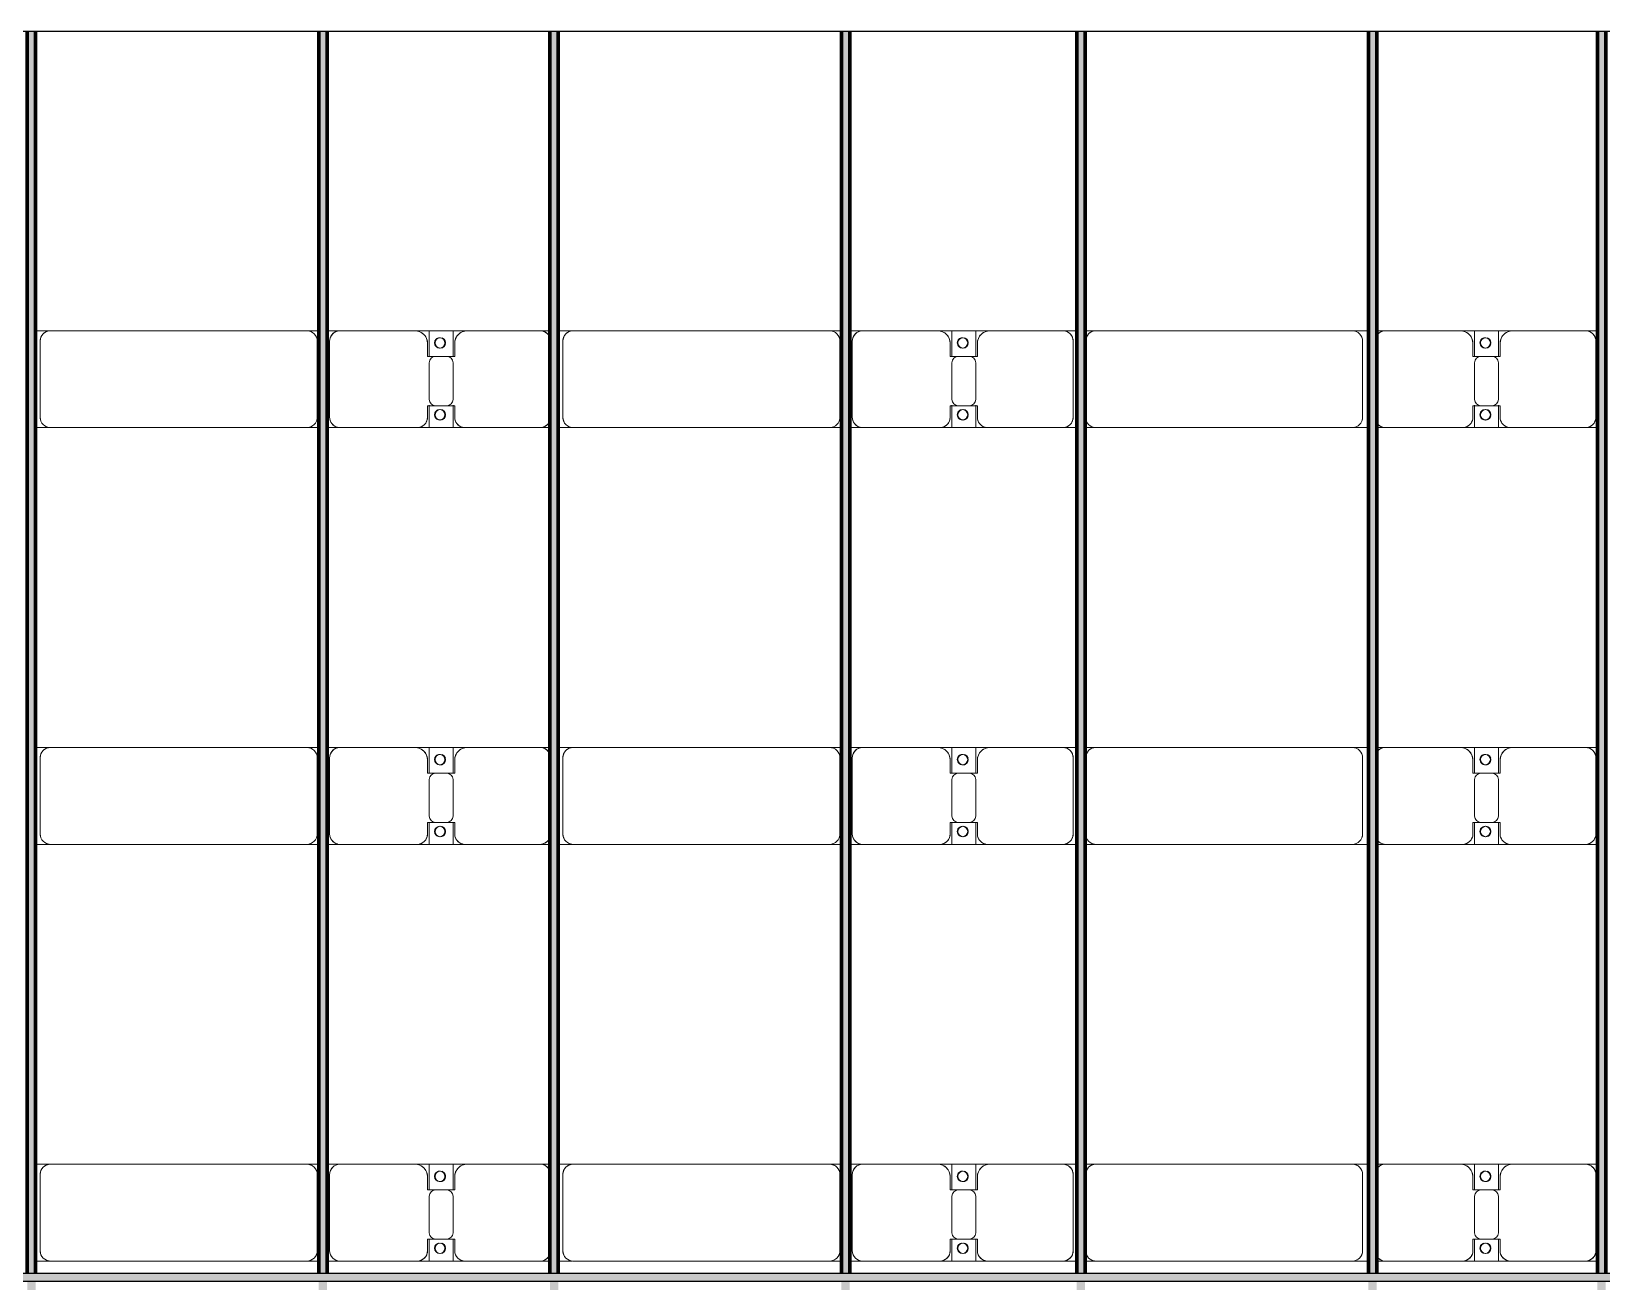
# Model space of a CAD drawing. Header units: millimetres. Extents: x -268744 to 115753, y -96240 to -10461.
# Drawn here: x -171899 to -164359, y -58647 to -52647 of the extents above; entities that cross this region are included whole.
import ezdxf

# ---------------------------------------------------------------- set-up
doc = ezdxf.new("R2010")
doc.units = ezdxf.units.MM
doc.layers.add('A-GENM', color=13, linetype='Continuous', lineweight=9)
doc.layers.add('S-BEAM', color=12, linetype='Continuous', lineweight=9)

# ---------------------------------------------------------------- blocks, each defined once
blk = doc.blocks.new('Dầm C52 - Hộp 40x60-V25-KHUNG KẾT CẤU BÈ PIN 1')
at = {"layer": 'S-BEAM', "lineweight": 25}
blk.add_hatch(color=4, dxfattribs=at).paths.add_polyline_path([(-145425.8, -20), (145811, -20), (145811, 20), (-145811, 20), (-145811, -20)])
at = {"layer": 'S-BEAM', "color": 4, "lineweight": 25}
for p, q in [((-145811, 20), (145811, 20)), ((145811, -20), (-145811, -20))]:
    blk.add_line(p, q, dxfattribs=at)
blk = doc.blocks.new('Dầm C52 - Hộp 40x60-V24-KHUNG KẾT CẤU BÈ PIN 1')
at = {"layer": 'S-BEAM', "color": 4, "lineweight": 25}
blk.add_line((145811, -20), (-145811, -20), dxfattribs=at)
blk = doc.blocks.new('Dai phao do pin - DẢI PHAO ĐỠ PIN-V35-KHUNG KẾT CẤU BÈ PIN 1')
at = {"layer": 'A-GENM', "color": 7}
for p, q in [((9347.6, 241.6), (9419.7, 241.6)), ((9347.6, 241.6), (9419.7, 241.6)), ((10650.3, 241.6), (9419.7, 241.6)), ((10650.3, 241.6), (10707.6, 241.6)), ((10650.3, 241.6), (10707.6, 241.6)), ((10747.6, 241.6), (10809.7, 241.6)), ((10747.6, 241.6), (10809.7, 241.6)), ((11169.7, 241.6), (10809.7, 241.6)), ((11169.7, 241.6), (11352.2, 241.6)), ((11352.2, 241.6), (11169.7, 241.6)), ((11237.8, 241.6), (11420.3, 241.6)), ((11237.8, 116.2), (11237.8, 241.6)), ((11420.3, 241.6), (11237.8, 241.6)), ((11352.2, 241.6), (11352.2, 116.2)), ((11770.3, 241.6), (11420.3, 241.6)), ((11770.3, 241.6), (11817.6, 241.6)), ((11770.3, 241.6), (11817.6, 241.6)), ((11857.6, 241.6), (11929.7, 241.6)), ((11857.6, 241.6), (11929.7, 241.6)), ((13160.3, 241.6), (11929.7, 241.6)), ((13160.3, 241.6), (13217.6, 241.6)), ((13160.3, 241.6), (13217.6, 241.6)), ((13257.6, 241.6), (13319.7, 241.6)), ((13257.6, 241.6), (13319.7, 241.6)), ((13679.7, 241.6), (13319.7, 241.6)), ((13679.7, 241.6), (13862.2, 241.6)), ((13862.2, 241.6), (13679.7, 241.6)), ((13747.8, 241.6), (13930.3, 241.6)), ((13747.8, 116.2), (13747.8, 241.6)), ((13930.3, 241.6), (13747.8, 241.6)), ((13862.2, 241.6), (13862.2, 116.2)), ((14280.3, 241.6), (13930.3, 241.6)), ((14280.3, 241.6), (14343.2, 241.6)), ((14280.3, 241.6), (14343.2, 241.6)), ((14387.6, 241.6), (14439.7, 241.6)), ((14387.6, 241.6), (14439.7, 241.6)), ((15670.3, 241.6), (14439.7, 241.6)), ((15670.3, 241.6), (15747.6, 241.6)), ((15670.3, 241.6), (15747.6, 241.6)), ((15787.6, 241.6), (15829.7, 241.6)), ((15787.6, 241.6), (15829.7, 241.6)), ((16189.7, 241.6), (15829.7, 241.6)), ((16189.7, 241.6), (16372.2, 241.6)), ((16372.2, 241.6), (16189.7, 241.6)), ((16257.8, 241.6), (16440.3, 241.6)), ((16257.8, 116.2), (16257.8, 241.6)), ((16440.3, 241.6), (16257.8, 241.6)), ((16372.2, 241.6), (16372.2, 116.2)), ((16790.3, 241.6), (16440.3, 241.6)), ((16790.3, 241.6), (16847.6, 241.6)), ((16790.3, 241.6), (16847.6, 241.6)), ((9369.7, 191.6), (9369.7, -173.4)), ((10700.3, -173.4), (10700.3, 191.6)), ((10759.7, 191.6), (10759.7, -173.4)), ((11229.7, 118.2), (11229.7, 181.6)), ((11360.3, 181.6), (11360.3, 118.2)), ((11879.7, 191.6), (11879.7, -173.4)), ((13210.3, -173.4), (13210.3, 191.6)), ((13269.7, 191.6), (13269.7, -173.4)), ((13739.7, 118.2), (13739.7, 181.6)), ((13870.3, 181.6), (13870.3, 118.2)), ((14330.3, -173.4), (14330.3, 191.6)), ((14389.7, 191.6), (14389.7, -173.4)), ((15720.3, -173.4), (15720.3, 191.6)), ((16249.7, 118.2), (16249.7, 181.6)), ((16380.3, 181.6), (16380.3, 118.2)), ((16840.3, -173.4), (16840.3, 191.6)), ((11322.2, 118.2), (11229.7, 118.2)), ((11237.8, 88.2), (11237.8, -88.2)), ((11360.3, 118.2), (11267.8, 118.2)), ((11352.2, -88.2), (11352.2, 88.2)), ((13832.2, 118.2), (13739.7, 118.2)), ((13747.8, 88.2), (13747.8, -88.2)), ((13870.3, 118.2), (13777.8, 118.2)), ((13862.2, -88.2), (13862.2, 88.2)), ((16342.2, 118.2), (16249.7, 118.2)), ((16257.8, 88.2), (16257.8, -88.2)), ((16380.3, 118.2), (16287.8, 118.2)), ((16372.2, -88.2), (16372.2, 88.2)), ((11229.7, -173.4), (11229.7, -118.2)), ((11229.7, -118.2), (11322.2, -118.2)), ((11237.8, -223.4), (11237.8, -116.2)), ((11267.8, -118.2), (11360.3, -118.2)), ((11352.2, -116.2), (11352.2, -223.4)), ((11360.3, -118.2), (11360.3, -173.4)), ((13739.7, -173.4), (13739.7, -118.2)), ((13739.7, -118.2), (13832.2, -118.2)), ((13747.8, -223.4), (13747.8, -116.2)), ((13777.8, -118.2), (13870.3, -118.2)), ((13862.2, -116.2), (13862.2, -223.4)), ((13870.3, -118.2), (13870.3, -173.4)), ((16249.7, -173.4), (16249.7, -118.2)), ((16249.7, -118.2), (16342.2, -118.2)), ((16257.8, -223.4), (16257.8, -116.2)), ((16287.8, -118.2), (16380.3, -118.2)), ((16372.2, -116.2), (16372.2, -223.4)), ((16380.3, -118.2), (16380.3, -173.4)), ((9419.7, -223.4), (9347.6, -223.4)), ((9419.7, -223.4), (9347.6, -223.4)), ((9419.7, -223.4), (10650.3, -223.4)), ((10707.6, -223.4), (10650.3, -223.4)), ((10707.6, -223.4), (10650.3, -223.4)), ((10809.7, -223.4), (10747.6, -223.4)), ((10809.7, -223.4), (10747.6, -223.4)), ((10809.7, -223.4), (11179.7, -223.4)), ((11352.2, -223.4), (11179.7, -223.4)), ((11179.7, -223.4), (11352.2, -223.4)), ((11410.3, -223.4), (11237.8, -223.4)), ((11237.8, -223.4), (11410.3, -223.4)), ((11410.3, -223.4), (11770.3, -223.4)), ((11817.6, -223.4), (11770.3, -223.4)), ((11817.6, -223.4), (11770.3, -223.4)), ((11925.9, -223.4), (11857.6, -223.4)), ((11925.9, -223.4), (11857.6, -223.4)), ((11929.7, -223.4), (13160.3, -223.4)), ((13217.6, -223.4), (13160.3, -223.4)), ((13217.6, -223.4), (13160.3, -223.4)), ((13319.7, -223.4), (13257.6, -223.4)), ((13319.7, -223.4), (13257.6, -223.4)), ((13319.7, -223.4), (13689.7, -223.4)), ((13862.2, -223.4), (13689.7, -223.4)), ((13689.7, -223.4), (13862.2, -223.4)), ((13920.3, -223.4), (13747.8, -223.4)), ((13747.8, -223.4), (13920.3, -223.4)), ((13920.3, -223.4), (14280.3, -223.4)), ((14343.2, -223.4), (14280.3, -223.4)), ((14343.2, -223.4), (14280.3, -223.4)), ((14439.7, -223.4), (14387.6, -223.4)), ((14439.7, -223.4), (14387.6, -223.4)), ((14439.7, -223.4), (15670.3, -223.4)), ((15747.6, -223.4), (15670.3, -223.4)), ((15747.6, -223.4), (15670.3, -223.4)), ((15829.7, -223.4), (15787.6, -223.4)), ((15829.7, -223.4), (15787.6, -223.4)), ((15829.7, -223.4), (16199.7, -223.4)), ((16372.2, -223.4), (16199.7, -223.4)), ((16199.7, -223.4), (16372.2, -223.4)), ((16430.3, -223.4), (16257.8, -223.4)), ((16257.8, -223.4), (16430.3, -223.4)), ((16430.3, -223.4), (16790.3, -223.4)), ((16847.6, -223.4), (16790.3, -223.4)), ((16847.6, -223.4), (16790.3, -223.4))]:
    blk.add_line(p, q, dxfattribs=at)
for centre, radius, start, end in [((9419.7, 191.6), 50, 90, 180), ((9419.7, 191.6), 50, 105, 135), ((10650.3, 191.6), 50, 360, 90), ((10650.3, 191.6), 50, 60, 90), ((10809.7, 191.6), 50, 90, 180), ((10809.7, 191.6), 50, 105, 180), ((11169.7, 181.6), 60, 360, 90), ((11169.7, 181.6), 60, 360, 60), ((11420.3, 181.6), 60, 90, 180), ((11420.3, 181.6), 60, 120, 180), ((11770.3, 191.6), 50, 30, 90), ((11770.3, 191.6), 50, 30, 75), ((11929.7, 191.6), 50, 90, 180), ((11929.7, 191.6), 50, 105, 135), ((13160.3, 191.6), 50, 360, 90), ((13160.3, 191.6), 50, 60, 90), ((13319.7, 191.6), 50, 90, 180), ((13319.7, 191.6), 50, 105, 180), ((13679.7, 181.6), 60, 360, 90), ((13679.7, 181.6), 60, 5.96231, 60), ((13930.3, 181.6), 60, 90, 180), ((13930.3, 181.6), 60, 120, 180), ((14280.3, 191.6), 50, 360, 90), ((14280.3, 191.6), 50, 360, 75), ((14439.7, 191.6), 50, 90, 180), ((14439.7, 191.6), 50, 105, 135), ((15670.3, 191.6), 50, 360, 90), ((15670.3, 191.6), 50, 60, 90), ((15829.7, 191.6), 50, 90, 150), ((15829.7, 191.6), 50, 105, 150), ((16189.7, 181.6), 60, 0, 90), ((16189.7, 181.6), 60, 0, 60), ((16440.3, 181.6), 60, 90, 180), ((16440.3, 181.6), 60, 120, 180), ((16790.3, 191.6), 50, 0, 90), ((16790.3, 191.6), 50, 0, 75), ((9419.7, 191.6), 50, 150, 180), ((10650.3, 191.6), 50, 15, 30), ((11288.6, 183.2), 25, 360, 180), ((11288.6, 183.2), 25, 180, 0), ((11288.6, 183.2), 25, 360, 165), ((11291.4, 183.2), 25, 360, 180), ((11291.4, 183.2), 25, 90, 180), ((11291.4, 183.2), 25, 180, 0), ((11291.4, 183.2), 25, 180, 300), ((11288.6, 183.2), 25, 210, 0), ((11291.4, 183.2), 25, 15, 75), ((11291.4, 183.2), 25, 330, 345), ((11929.7, 191.6), 50, 150, 180), ((13160.3, 191.6), 50, 15, 30), ((13798.6, 183.2), 25, 0, 180), ((13798.6, 183.2), 25, 180, 0), ((13798.6, 183.2), 25, 360, 165), ((13801.4, 183.2), 25, 0, 180), ((13801.4, 183.2), 25, 90, 180), ((13801.4, 183.2), 25, 180, 0), ((13801.4, 183.2), 25, 180, 300), ((13798.6, 183.2), 25, 210, 360), ((13801.4, 183.2), 25, 15, 75), ((13801.4, 183.2), 25, 330, 345), ((14439.7, 191.6), 50, 150, 180), ((15670.3, 191.6), 50, 15, 30), ((16308.6, 183.2), 25, 0, 180), ((16308.6, 183.2), 25, 180, 0), ((16308.6, 183.2), 25, 360, 165), ((16311.4, 183.2), 25, 0, 180), ((16311.4, 183.2), 25, 90, 180), ((16311.4, 183.2), 25, 180, 360), ((16311.4, 183.2), 25, 180, 300), ((16308.6, 183.2), 25, 210, 0), ((16311.4, 183.2), 25, 15, 75), ((16311.4, 183.2), 25, 330, 345), ((11267.8, 88.2), 30, 90, 180), ((11322.2, 88.2), 30, 0, 90), ((13777.8, 88.2), 30, 90, 180), ((13832.2, 88.2), 30, 360, 90), ((16287.8, 88.2), 30, 90, 180), ((16342.2, 88.2), 30, 0, 90), ((11267.8, -88.2), 30, 180, 270), ((11288.6, -161.8), 25, 0, 180), ((11288.6, -161.8), 25, 105, 165), ((11291.4, -161.8), 25, 0, 180), ((11291.4, -161.8), 25, 105, 180), ((11288.6, -161.8), 25, 360, 75), ((11291.4, -161.8), 25, 15, 75), ((11322.2, -88.2), 30, 270, 0), ((13777.8, -88.2), 30, 180, 270), ((13798.6, -161.8), 25, 0, 180), ((13798.6, -161.8), 25, 105, 165), ((13801.4, -161.8), 25, 0, 180), ((13801.4, -161.8), 25, 105, 180), ((13798.6, -161.8), 25, 0, 75), ((13801.4, -161.8), 25, 15, 75), ((13832.2, -88.2), 30, 270, 0), ((16287.8, -88.2), 30, 180, 270), ((16308.6, -161.8), 25, 360, 180), ((16308.6, -161.8), 25, 105, 165), ((16311.4, -161.8), 25, 0, 180), ((16311.4, -161.8), 25, 105, 180), ((16308.6, -161.8), 25, 0, 75), ((16311.4, -161.8), 25, 15, 75), ((16342.2, -88.2), 30, 270, 0), ((9419.7, -173.4), 50, 180, 270), ((9419.7, -173.4), 50, 180, 210), ((9419.7, -173.4), 50, 240, 270), ((10650.3, -173.4), 50, 270, 360), ((10650.3, -173.4), 50, 285, 300), ((10650.3, -173.4), 50, 330, 360), ((10809.7, -173.4), 50, 180, 270), ((10809.7, -173.4), 50, 180, 255), ((11179.7, -173.4), 50, 270, 0), ((11179.7, -173.4), 50, 285, 0), ((11288.6, -161.8), 25, 180, 0), ((11288.6, -161.8), 25, 195, 0), ((11291.4, -161.8), 25, 180, 0), ((11291.4, -161.8), 25, 180, 270), ((11291.4, -161.8), 25, 285, 345), ((11410.3, -173.4), 50, 180, 270), ((11410.3, -173.4), 50, 180, 255), ((11770.3, -173.4), 50, 270, 330), ((11770.3, -173.4), 50, 285, 330), ((11929.7, -173.4), 50, 180, 270), ((11929.7, -173.4), 50, 180, 210), ((11929.7, -173.4), 50, 240, 255), ((13160.3, -173.4), 50, 270, 0), ((13160.3, -173.4), 50, 285, 300), ((13160.3, -173.4), 50, 330, 0), ((13319.7, -173.4), 50, 180, 270), ((13319.7, -173.4), 50, 180, 255), ((13689.7, -173.4), 50, 270, 360), ((13689.7, -173.4), 50, 285, 352.84523), ((13798.6, -161.8), 25, 180, 0), ((13798.6, -161.8), 25, 195, 0), ((13801.4, -161.8), 25, 180, 0), ((13801.4, -161.8), 25, 180, 270), ((13801.4, -161.8), 25, 285, 345), ((13920.3, -173.4), 50, 180, 270), ((13920.3, -173.4), 50, 180, 255), ((14280.3, -173.4), 50, 270, 0), ((14280.3, -173.4), 50, 285, 0), ((14439.7, -173.4), 50, 180, 270), ((14439.7, -173.4), 50, 180, 210), ((14439.7, -173.4), 50, 240, 270), ((15670.3, -173.4), 50, 270, 0), ((15670.3, -173.4), 50, 285, 300), ((15670.3, -173.4), 50, 330, 0), ((15829.7, -173.4), 50, 210, 270), ((15829.7, -173.4), 50, 210, 255), ((16199.7, -173.4), 50, 270, 360), ((16199.7, -173.4), 50, 285, 360), ((16308.6, -161.8), 25, 180, 360), ((16308.6, -161.8), 25, 195, 360), ((16311.4, -161.8), 25, 180, 0), ((16311.4, -161.8), 25, 180, 270), ((16311.4, -161.8), 25, 285, 345), ((16430.3, -173.4), 50, 180, 270), ((16430.3, -173.4), 50, 180, 255), ((16790.3, -173.4), 50, 270, 360), ((16790.3, -173.4), 50, 285, 360)]:
    blk.add_arc(centre, radius, start, end, dxfattribs=at)
blk = doc.blocks.new('Dai phao do pin - DẢI PHAO ĐỠ PIN-V36-KHUNG KẾT CẤU BÈ PIN 1')
at = {"layer": 'A-GENM', "color": 7}
for p, q in [((9347.6, 241.6), (9419.7, 241.6)), ((9347.6, 241.6), (9419.7, 241.6)), ((10650.3, 241.6), (9419.7, 241.6)), ((10650.3, 241.6), (10707.6, 241.6)), ((10650.3, 241.6), (10707.6, 241.6)), ((10747.6, 241.6), (10809.7, 241.6)), ((10747.6, 241.6), (10809.7, 241.6)), ((11169.7, 241.6), (10809.7, 241.6)), ((11169.7, 241.6), (11352.2, 241.6)), ((11352.2, 241.6), (11169.7, 241.6)), ((11237.8, 241.6), (11420.3, 241.6)), ((11237.8, 116.2), (11237.8, 241.6)), ((11420.3, 241.6), (11237.8, 241.6)), ((11352.2, 241.6), (11352.2, 116.2)), ((11770.3, 241.6), (11420.3, 241.6)), ((11770.3, 241.6), (11817.6, 241.6)), ((11770.3, 241.6), (11817.6, 241.6)), ((11857.6, 241.6), (11929.7, 241.6)), ((11857.6, 241.6), (11929.7, 241.6)), ((13160.3, 241.6), (11929.7, 241.6)), ((13160.3, 241.6), (13217.6, 241.6)), ((13160.3, 241.6), (13217.6, 241.6)), ((13257.6, 241.6), (13319.7, 241.6)), ((13257.6, 241.6), (13319.7, 241.6)), ((13679.7, 241.6), (13319.7, 241.6)), ((13679.7, 241.6), (13862.2, 241.6)), ((13862.2, 241.6), (13679.7, 241.6)), ((13747.8, 241.6), (13930.3, 241.6)), ((13747.8, 116.2), (13747.8, 241.6)), ((13930.3, 241.6), (13747.8, 241.6)), ((13862.2, 241.6), (13862.2, 116.2)), ((14280.3, 241.6), (13930.3, 241.6)), ((14280.3, 241.6), (14343.2, 241.6)), ((14280.3, 241.6), (14343.2, 241.6)), ((14387.6, 241.6), (14439.7, 241.6)), ((14387.6, 241.6), (14439.7, 241.6)), ((15670.3, 241.6), (14439.7, 241.6)), ((15670.3, 241.6), (15747.6, 241.6)), ((15670.3, 241.6), (15747.6, 241.6)), ((15787.6, 241.6), (15829.7, 241.6)), ((15787.6, 241.6), (15829.7, 241.6)), ((16189.7, 241.6), (15829.7, 241.6)), ((16189.7, 241.6), (16372.2, 241.6)), ((16372.2, 241.6), (16189.7, 241.6)), ((16257.8, 241.6), (16440.3, 241.6)), ((16257.8, 116.2), (16257.8, 241.6)), ((16440.3, 241.6), (16257.8, 241.6)), ((16372.2, 241.6), (16372.2, 116.2)), ((16790.3, 241.6), (16440.3, 241.6)), ((16790.3, 241.6), (16847.6, 241.6)), ((16790.3, 241.6), (16847.6, 241.6)), ((9369.7, 191.6), (9369.7, -173.4)), ((10700.3, -173.4), (10700.3, 191.6)), ((10759.7, 191.6), (10759.7, -173.4)), ((11229.7, 118.2), (11229.7, 181.6)), ((11360.3, 181.6), (11360.3, 118.2)), ((11879.7, 191.6), (11879.7, -173.4)), ((13210.3, -173.4), (13210.3, 191.6)), ((13269.7, 191.6), (13269.7, -173.4)), ((13739.7, 118.2), (13739.7, 181.6)), ((13870.3, 181.6), (13870.3, 118.2)), ((14330.3, -173.4), (14330.3, 191.6)), ((14389.7, 191.6), (14389.7, -173.4)), ((15720.3, -173.4), (15720.3, 191.6)), ((16249.7, 118.2), (16249.7, 181.6)), ((16380.3, 181.6), (16380.3, 118.2)), ((16840.3, -173.4), (16840.3, 191.6)), ((11322.2, 118.2), (11229.7, 118.2)), ((11237.8, 88.2), (11237.8, -88.2)), ((11360.3, 118.2), (11267.8, 118.2)), ((11352.2, -88.2), (11352.2, 88.2)), ((13832.2, 118.2), (13739.7, 118.2)), ((13747.8, 88.2), (13747.8, -88.2)), ((13870.3, 118.2), (13777.8, 118.2)), ((13862.2, -88.2), (13862.2, 88.2)), ((16342.2, 118.2), (16249.7, 118.2)), ((16257.8, 88.2), (16257.8, -88.2)), ((16380.3, 118.2), (16287.8, 118.2)), ((16372.2, -88.2), (16372.2, 88.2)), ((11229.7, -173.4), (11229.7, -118.2)), ((11229.7, -118.2), (11322.2, -118.2)), ((11237.8, -223.4), (11237.8, -116.2)), ((11267.8, -118.2), (11360.3, -118.2)), ((11352.2, -116.2), (11352.2, -223.4)), ((11360.3, -118.2), (11360.3, -173.4)), ((13739.7, -173.4), (13739.7, -118.2)), ((13739.7, -118.2), (13832.2, -118.2)), ((13747.8, -223.4), (13747.8, -116.2)), ((13777.8, -118.2), (13870.3, -118.2)), ((13862.2, -116.2), (13862.2, -223.4)), ((13870.3, -118.2), (13870.3, -173.4)), ((16249.7, -173.4), (16249.7, -118.2)), ((16249.7, -118.2), (16342.2, -118.2)), ((16257.8, -223.4), (16257.8, -116.2)), ((16287.8, -118.2), (16380.3, -118.2)), ((16372.2, -116.2), (16372.2, -223.4)), ((16380.3, -118.2), (16380.3, -173.4)), ((9419.7, -223.4), (9347.6, -223.4)), ((9419.7, -223.4), (9347.6, -223.4)), ((9419.7, -223.4), (10650.3, -223.4)), ((10707.6, -223.4), (10650.3, -223.4)), ((10707.6, -223.4), (10650.3, -223.4)), ((10809.7, -223.4), (10747.6, -223.4)), ((10809.7, -223.4), (10747.6, -223.4)), ((10809.7, -223.4), (11179.7, -223.4)), ((11352.2, -223.4), (11179.7, -223.4)), ((11179.7, -223.4), (11352.2, -223.4)), ((11410.3, -223.4), (11237.8, -223.4)), ((11237.8, -223.4), (11410.3, -223.4)), ((11410.3, -223.4), (11770.3, -223.4)), ((11817.6, -223.4), (11770.3, -223.4)), ((11817.6, -223.4), (11770.3, -223.4)), ((11929.7, -223.4), (11857.6, -223.4)), ((11929.7, -223.4), (11857.6, -223.4)), ((11929.7, -223.4), (13160.3, -223.4)), ((13217.6, -223.4), (13160.3, -223.4)), ((13217.6, -223.4), (13160.3, -223.4)), ((13319.7, -223.4), (13257.6, -223.4)), ((13319.7, -223.4), (13257.6, -223.4)), ((13319.7, -223.4), (13689.7, -223.4)), ((13862.2, -223.4), (13689.7, -223.4)), ((13689.7, -223.4), (13862.2, -223.4)), ((13920.3, -223.4), (13747.8, -223.4)), ((13747.8, -223.4), (13920.3, -223.4)), ((13920.3, -223.4), (14280.3, -223.4)), ((14343.2, -223.4), (14280.3, -223.4)), ((14343.2, -223.4), (14280.3, -223.4)), ((14439.7, -223.4), (14387.6, -223.4)), ((14439.7, -223.4), (14387.6, -223.4)), ((14439.7, -223.4), (15670.3, -223.4)), ((15747.6, -223.4), (15670.3, -223.4)), ((15747.6, -223.4), (15670.3, -223.4)), ((15829.7, -223.4), (15787.6, -223.4)), ((15829.7, -223.4), (15787.6, -223.4)), ((15829.7, -223.4), (16199.7, -223.4)), ((16372.2, -223.4), (16199.7, -223.4)), ((16199.7, -223.4), (16372.2, -223.4)), ((16430.3, -223.4), (16257.8, -223.4)), ((16257.8, -223.4), (16430.3, -223.4)), ((16430.3, -223.4), (16790.3, -223.4)), ((16847.6, -223.4), (16790.3, -223.4)), ((16847.6, -223.4), (16790.3, -223.4))]:
    blk.add_line(p, q, dxfattribs=at)
for centre, radius, start, end in [((9419.7, 191.6), 50, 90, 180), ((9419.7, 191.6), 50, 105, 135), ((10650.3, 191.6), 50, 360, 90), ((10650.3, 191.6), 50, 60, 90), ((10809.7, 191.6), 50, 90, 180), ((10809.7, 191.6), 50, 105, 180), ((11169.7, 181.6), 60, 360, 90), ((11169.7, 181.6), 60, 360, 60), ((11420.3, 181.6), 60, 90, 180), ((11420.3, 181.6), 60, 120, 180), ((11770.3, 191.6), 50, 30, 90), ((11770.3, 191.6), 50, 30, 75), ((11929.7, 191.6), 50, 90, 180), ((11929.7, 191.6), 50, 105, 135), ((13160.3, 191.6), 50, 360, 90), ((13160.3, 191.6), 50, 60, 90), ((13319.7, 191.6), 50, 90, 180), ((13319.7, 191.6), 50, 105, 180), ((13679.7, 181.6), 60, 360, 90), ((13679.7, 181.6), 60, 5.96231, 60), ((13930.3, 181.6), 60, 90, 180), ((13930.3, 181.6), 60, 120, 180), ((14280.3, 191.6), 50, 360, 90), ((14280.3, 191.6), 50, 360, 75), ((14439.7, 191.6), 50, 90, 180), ((14439.7, 191.6), 50, 105, 135), ((15670.3, 191.6), 50, 360, 90), ((15670.3, 191.6), 50, 60, 90), ((15829.7, 191.6), 50, 90, 150), ((15829.7, 191.6), 50, 105, 150), ((16189.7, 181.6), 60, 0, 90), ((16189.7, 181.6), 60, 0, 60), ((16440.3, 181.6), 60, 90, 180), ((16440.3, 181.6), 60, 120, 180), ((16790.3, 191.6), 50, 0, 90), ((16790.3, 191.6), 50, 0, 75), ((9419.7, 191.6), 50, 150, 180), ((10650.3, 191.6), 50, 15, 30), ((11288.6, 183.2), 25, 360, 180), ((11288.6, 183.2), 25, 180, 0), ((11288.6, 183.2), 25, 360, 165), ((11291.4, 183.2), 25, 360, 180), ((11291.4, 183.2), 25, 90, 180), ((11291.4, 183.2), 25, 180, 0), ((11291.4, 183.2), 25, 180, 300), ((11288.6, 183.2), 25, 210, 0), ((11291.4, 183.2), 25, 15, 75), ((11291.4, 183.2), 25, 330, 345), ((11929.7, 191.6), 50, 150, 180), ((13160.3, 191.6), 50, 15, 30), ((13798.6, 183.2), 25, 0, 180), ((13798.6, 183.2), 25, 180, 0), ((13798.6, 183.2), 25, 360, 165), ((13801.4, 183.2), 25, 0, 180), ((13801.4, 183.2), 25, 90, 180), ((13801.4, 183.2), 25, 180, 0), ((13801.4, 183.2), 25, 180, 300), ((13798.6, 183.2), 25, 210, 360), ((13801.4, 183.2), 25, 15, 75), ((13801.4, 183.2), 25, 330, 345), ((14439.7, 191.6), 50, 150, 180), ((15670.3, 191.6), 50, 15, 30), ((16308.6, 183.2), 25, 0, 180), ((16308.6, 183.2), 25, 180, 0), ((16308.6, 183.2), 25, 360, 165), ((16311.4, 183.2), 25, 0, 180), ((16311.4, 183.2), 25, 90, 180), ((16311.4, 183.2), 25, 180, 360), ((16311.4, 183.2), 25, 180, 300), ((16308.6, 183.2), 25, 210, 0), ((16311.4, 183.2), 25, 15, 75), ((16311.4, 183.2), 25, 330, 345), ((11267.8, 88.2), 30, 90, 180), ((11322.2, 88.2), 30, 0, 90), ((13777.8, 88.2), 30, 90, 180), ((13832.2, 88.2), 30, 360, 90), ((16287.8, 88.2), 30, 90, 180), ((16342.2, 88.2), 30, 0, 90), ((11267.8, -88.2), 30, 180, 270), ((11288.6, -161.8), 25, 0, 180), ((11288.6, -161.8), 25, 105, 165), ((11291.4, -161.8), 25, 0, 180), ((11291.4, -161.8), 25, 105, 180), ((11288.6, -161.8), 25, 360, 75), ((11291.4, -161.8), 25, 15, 75), ((11322.2, -88.2), 30, 270, 0), ((13777.8, -88.2), 30, 180, 270), ((13798.6, -161.8), 25, 0, 180), ((13798.6, -161.8), 25, 105, 165), ((13801.4, -161.8), 25, 0, 180), ((13801.4, -161.8), 25, 105, 180), ((13798.6, -161.8), 25, 0, 75), ((13801.4, -161.8), 25, 15, 75), ((13832.2, -88.2), 30, 270, 0), ((16287.8, -88.2), 30, 180, 270), ((16308.6, -161.8), 25, 360, 180), ((16308.6, -161.8), 25, 105, 165), ((16311.4, -161.8), 25, 0, 180), ((16311.4, -161.8), 25, 105, 180), ((16308.6, -161.8), 25, 0, 75), ((16311.4, -161.8), 25, 15, 75), ((16342.2, -88.2), 30, 270, 0), ((9419.7, -173.4), 50, 180, 270), ((9419.7, -173.4), 50, 180, 210), ((9419.7, -173.4), 50, 240, 270), ((10650.3, -173.4), 50, 270, 360), ((10650.3, -173.4), 50, 285, 300), ((10650.3, -173.4), 50, 330, 360), ((10809.7, -173.4), 50, 180, 270), ((10809.7, -173.4), 50, 180, 255), ((11179.7, -173.4), 50, 270, 0), ((11179.7, -173.4), 50, 285, 0), ((11288.6, -161.8), 25, 180, 0), ((11288.6, -161.8), 25, 195, 0), ((11291.4, -161.8), 25, 180, 0), ((11291.4, -161.8), 25, 180, 270), ((11291.4, -161.8), 25, 285, 345), ((11410.3, -173.4), 50, 180, 270), ((11410.3, -173.4), 50, 180, 255), ((11770.3, -173.4), 50, 270, 330), ((11770.3, -173.4), 50, 285, 330), ((11929.7, -173.4), 50, 180, 270), ((11929.7, -173.4), 50, 180, 210), ((11929.7, -173.4), 50, 240, 270), ((13160.3, -173.4), 50, 270, 0), ((13160.3, -173.4), 50, 285, 300), ((13160.3, -173.4), 50, 330, 0), ((13319.7, -173.4), 50, 180, 270), ((13319.7, -173.4), 50, 180, 255), ((13689.7, -173.4), 50, 270, 360), ((13689.7, -173.4), 50, 285, 352.84523), ((13798.6, -161.8), 25, 180, 0), ((13798.6, -161.8), 25, 195, 0), ((13801.4, -161.8), 25, 180, 0), ((13801.4, -161.8), 25, 180, 270), ((13801.4, -161.8), 25, 285, 345), ((13920.3, -173.4), 50, 180, 270), ((13920.3, -173.4), 50, 180, 255), ((14280.3, -173.4), 50, 270, 0), ((14280.3, -173.4), 50, 285, 0), ((14439.7, -173.4), 50, 180, 270), ((14439.7, -173.4), 50, 180, 210), ((14439.7, -173.4), 50, 240, 270), ((15670.3, -173.4), 50, 270, 0), ((15670.3, -173.4), 50, 285, 300), ((15670.3, -173.4), 50, 330, 0), ((15829.7, -173.4), 50, 210, 270), ((15829.7, -173.4), 50, 210, 255), ((16199.7, -173.4), 50, 270, 360), ((16199.7, -173.4), 50, 285, 360), ((16308.6, -161.8), 25, 180, 360), ((16308.6, -161.8), 25, 195, 360), ((16311.4, -161.8), 25, 180, 0), ((16311.4, -161.8), 25, 180, 270), ((16311.4, -161.8), 25, 285, 345), ((16430.3, -173.4), 50, 180, 270), ((16430.3, -173.4), 50, 180, 255), ((16790.3, -173.4), 50, 270, 360), ((16790.3, -173.4), 50, 285, 360)]:
    blk.add_arc(centre, radius, start, end, dxfattribs=at)
blk = doc.blocks.new('Dai phao do pin - DẢI PHAO ĐỠ PIN-V37-KHUNG KẾT CẤU BÈ PIN 1')
at = {"layer": 'A-GENM', "color": 7}
for p, q in [((9347.6, 241.6), (9419.7, 241.6)), ((9347.6, 241.6), (9419.7, 241.6)), ((10650.3, 241.6), (9419.7, 241.6)), ((10650.3, 241.6), (10707.6, 241.6)), ((10650.3, 241.6), (10707.6, 241.6)), ((10747.6, 241.6), (10809.7, 241.6)), ((10747.6, 241.6), (10809.7, 241.6)), ((11169.7, 241.6), (10809.7, 241.6)), ((11169.7, 241.6), (11352.2, 241.6)), ((11352.2, 241.6), (11169.7, 241.6)), ((11237.8, 241.6), (11420.3, 241.6)), ((11237.8, 116.2), (11237.8, 241.6)), ((11420.3, 241.6), (11237.8, 241.6)), ((11352.2, 241.6), (11352.2, 116.2)), ((11770.3, 241.6), (11420.3, 241.6)), ((11770.3, 241.6), (11817.6, 241.6)), ((11770.3, 241.6), (11817.6, 241.6)), ((11857.6, 241.6), (11925.9, 241.6)), ((11857.6, 241.6), (11925.9, 241.6)), ((13160.3, 241.6), (11929.7, 241.6)), ((13160.3, 241.6), (13217.6, 241.6)), ((13160.3, 241.6), (13217.6, 241.6)), ((13257.6, 241.6), (13319.7, 241.6)), ((13257.6, 241.6), (13319.7, 241.6)), ((13679.7, 241.6), (13319.7, 241.6)), ((13679.7, 241.6), (13862.2, 241.6)), ((13862.2, 241.6), (13679.7, 241.6)), ((13747.8, 241.6), (13930.3, 241.6)), ((13747.8, 116.2), (13747.8, 241.6)), ((13930.3, 241.6), (13747.8, 241.6)), ((13862.2, 241.6), (13862.2, 116.2)), ((14280.3, 241.6), (13930.3, 241.6)), ((14280.3, 241.6), (14343.2, 241.6)), ((14280.3, 241.6), (14343.2, 241.6)), ((14387.6, 241.6), (14439.7, 241.6)), ((14387.6, 241.6), (14439.7, 241.6)), ((15670.3, 241.6), (14439.7, 241.6)), ((15670.3, 241.6), (15747.6, 241.6)), ((15670.3, 241.6), (15747.6, 241.6)), ((15787.6, 241.6), (15829.7, 241.6)), ((15787.6, 241.6), (15829.7, 241.6)), ((16189.7, 241.6), (15829.7, 241.6)), ((16189.7, 241.6), (16372.2, 241.6)), ((16372.2, 241.6), (16189.7, 241.6)), ((16257.8, 241.6), (16440.3, 241.6)), ((16257.8, 116.2), (16257.8, 241.6)), ((16440.3, 241.6), (16257.8, 241.6)), ((16372.2, 241.6), (16372.2, 116.2)), ((16790.3, 241.6), (16440.3, 241.6)), ((16790.3, 241.6), (16847.6, 241.6)), ((16790.3, 241.6), (16847.6, 241.6)), ((9369.7, 191.6), (9369.7, -173.4)), ((10700.3, -173.4), (10700.3, 191.6)), ((10759.7, 191.6), (10759.7, -173.4)), ((11229.7, 118.2), (11229.7, 181.6)), ((11360.3, 181.6), (11360.3, 118.2)), ((11879.7, 191.6), (11879.7, -173.4)), ((13210.3, -173.4), (13210.3, 191.6)), ((13269.7, 191.6), (13269.7, -173.4)), ((13739.7, 118.2), (13739.7, 181.6)), ((13870.3, 181.6), (13870.3, 118.2)), ((14330.3, -173.4), (14330.3, 191.6)), ((14389.7, 191.6), (14389.7, -173.4)), ((15720.3, -173.4), (15720.3, 191.6)), ((16249.7, 118.2), (16249.7, 181.6)), ((16380.3, 181.6), (16380.3, 118.2)), ((16840.3, -173.4), (16840.3, 191.6)), ((11322.2, 118.2), (11229.7, 118.2)), ((11237.8, 88.2), (11237.8, -88.2)), ((11360.3, 118.2), (11267.8, 118.2)), ((11352.2, -88.2), (11352.2, 88.2)), ((13832.2, 118.2), (13739.7, 118.2)), ((13747.8, 88.2), (13747.8, -88.2)), ((13870.3, 118.2), (13777.8, 118.2)), ((13862.2, -88.2), (13862.2, 88.2)), ((16342.2, 118.2), (16249.7, 118.2)), ((16257.8, 88.2), (16257.8, -88.2)), ((16380.3, 118.2), (16287.8, 118.2)), ((16372.2, -88.2), (16372.2, 88.2)), ((11229.7, -173.4), (11229.7, -118.2)), ((11229.7, -118.2), (11322.2, -118.2)), ((11237.8, -223.4), (11237.8, -116.2)), ((11267.8, -118.2), (11360.3, -118.2)), ((11352.2, -116.2), (11352.2, -223.4)), ((11360.3, -118.2), (11360.3, -173.4)), ((13739.7, -173.4), (13739.7, -118.2)), ((13739.7, -118.2), (13832.2, -118.2)), ((13747.8, -223.4), (13747.8, -116.2)), ((13777.8, -118.2), (13870.3, -118.2)), ((13862.2, -116.2), (13862.2, -223.4)), ((13870.3, -118.2), (13870.3, -173.4)), ((16249.7, -173.4), (16249.7, -118.2)), ((16249.7, -118.2), (16342.2, -118.2)), ((16257.8, -223.4), (16257.8, -116.2)), ((16287.8, -118.2), (16380.3, -118.2)), ((16372.2, -116.2), (16372.2, -223.4)), ((16380.3, -118.2), (16380.3, -173.4)), ((9419.7, -223.4), (9347.6, -223.4)), ((9419.7, -223.4), (9347.6, -223.4)), ((9419.7, -223.4), (10650.3, -223.4)), ((10707.6, -223.4), (10650.3, -223.4)), ((10707.6, -223.4), (10650.3, -223.4)), ((10809.7, -223.4), (10747.6, -223.4)), ((10809.7, -223.4), (10747.6, -223.4)), ((10809.7, -223.4), (11179.7, -223.4)), ((11352.2, -223.4), (11179.7, -223.4)), ((11179.7, -223.4), (11352.2, -223.4)), ((11410.3, -223.4), (11237.8, -223.4)), ((11237.8, -223.4), (11410.3, -223.4)), ((11410.3, -223.4), (11770.3, -223.4)), ((11817.6, -223.4), (11770.3, -223.4)), ((11817.6, -223.4), (11770.3, -223.4)), ((11929.7, -223.4), (11857.6, -223.4)), ((11929.7, -223.4), (11857.6, -223.4)), ((11929.7, -223.4), (13160.3, -223.4)), ((13217.6, -223.4), (13160.3, -223.4)), ((13217.6, -223.4), (13160.3, -223.4)), ((13319.7, -223.4), (13257.6, -223.4)), ((13319.7, -223.4), (13257.6, -223.4)), ((13319.7, -223.4), (13689.7, -223.4)), ((13862.2, -223.4), (13689.7, -223.4)), ((13689.7, -223.4), (13862.2, -223.4)), ((13920.3, -223.4), (13747.8, -223.4)), ((13747.8, -223.4), (13920.3, -223.4)), ((13920.3, -223.4), (14280.3, -223.4)), ((14347.6, -223.4), (14280.3, -223.4)), ((14347.6, -223.4), (14280.3, -223.4)), ((14439.7, -223.4), (14387.6, -223.4)), ((14439.7, -223.4), (14387.6, -223.4)), ((14439.7, -223.4), (15670.3, -223.4)), ((15747.6, -223.4), (15670.3, -223.4)), ((15747.6, -223.4), (15670.3, -223.4)), ((15829.7, -223.4), (15787.6, -223.4)), ((15829.7, -223.4), (15787.6, -223.4)), ((15829.7, -223.4), (16199.7, -223.4)), ((16372.2, -223.4), (16199.7, -223.4)), ((16199.7, -223.4), (16372.2, -223.4)), ((16430.3, -223.4), (16257.8, -223.4)), ((16257.8, -223.4), (16430.3, -223.4)), ((16430.3, -223.4), (16790.3, -223.4)), ((16847.6, -223.4), (16790.3, -223.4)), ((16847.6, -223.4), (16790.3, -223.4))]:
    blk.add_line(p, q, dxfattribs=at)
for centre, radius, start, end in [((9419.7, 191.6), 50, 90, 180), ((9419.7, 191.6), 50, 105, 135), ((10650.3, 191.6), 50, 360, 90), ((10650.3, 191.6), 50, 60, 90), ((10809.7, 191.6), 50, 90, 180), ((10809.7, 191.6), 50, 105, 180), ((11169.7, 181.6), 60, 360, 90), ((11169.7, 181.6), 60, 360, 60), ((11420.3, 181.6), 60, 90, 180), ((11420.3, 181.6), 60, 120, 180), ((11770.3, 191.6), 50, 30, 90), ((11770.3, 191.6), 50, 30, 75), ((11929.7, 191.6), 50, 90, 180), ((11929.7, 191.6), 50, 105, 135), ((13160.3, 191.6), 50, 360, 90), ((13160.3, 191.6), 50, 60, 90), ((13319.7, 191.6), 50, 90, 180), ((13319.7, 191.6), 50, 105, 180), ((13679.7, 181.6), 60, 360, 90), ((13679.7, 181.6), 60, 5.96231, 60), ((13930.3, 181.6), 60, 90, 180), ((13930.3, 181.6), 60, 120, 180), ((14280.3, 191.6), 50, 360, 90), ((14280.3, 191.6), 50, 360, 75), ((14439.7, 191.6), 50, 90, 180), ((14439.7, 191.6), 50, 105, 135), ((15670.3, 191.6), 50, 360, 90), ((15670.3, 191.6), 50, 60, 90), ((15829.7, 191.6), 50, 90, 150), ((15829.7, 191.6), 50, 105, 150), ((16189.7, 181.6), 60, 0, 90), ((16189.7, 181.6), 60, 0, 60), ((16440.3, 181.6), 60, 90, 180), ((16440.3, 181.6), 60, 120, 180), ((16790.3, 191.6), 50, 0, 90), ((16790.3, 191.6), 50, 0, 75), ((9419.7, 191.6), 50, 150, 180), ((10650.3, 191.6), 50, 15, 30), ((11288.6, 183.2), 25, 360, 180), ((11288.6, 183.2), 25, 180, 0), ((11288.6, 183.2), 25, 360, 165), ((11291.4, 183.2), 25, 360, 180), ((11291.4, 183.2), 25, 90, 180), ((11291.4, 183.2), 25, 180, 0), ((11291.4, 183.2), 25, 180, 300), ((11288.6, 183.2), 25, 210, 0), ((11291.4, 183.2), 25, 15, 75), ((11291.4, 183.2), 25, 330, 345), ((11929.7, 191.6), 50, 150, 180), ((13160.3, 191.6), 50, 15, 30), ((13798.6, 183.2), 25, 0, 180), ((13798.6, 183.2), 25, 180, 0), ((13798.6, 183.2), 25, 360, 165), ((13801.4, 183.2), 25, 0, 180), ((13801.4, 183.2), 25, 90, 180), ((13801.4, 183.2), 25, 180, 0), ((13801.4, 183.2), 25, 180, 300), ((13798.6, 183.2), 25, 210, 360), ((13801.4, 183.2), 25, 15, 75), ((13801.4, 183.2), 25, 330, 345), ((14439.7, 191.6), 50, 150, 180), ((15670.3, 191.6), 50, 15, 30), ((16308.6, 183.2), 25, 0, 180), ((16308.6, 183.2), 25, 180, 0), ((16308.6, 183.2), 25, 360, 165), ((16311.4, 183.2), 25, 0, 180), ((16311.4, 183.2), 25, 90, 180), ((16311.4, 183.2), 25, 180, 360), ((16311.4, 183.2), 25, 180, 300), ((16308.6, 183.2), 25, 210, 0), ((16311.4, 183.2), 25, 15, 75), ((16311.4, 183.2), 25, 330, 345), ((11267.8, 88.2), 30, 90, 180), ((11322.2, 88.2), 30, 0, 90), ((13777.8, 88.2), 30, 90, 180), ((13832.2, 88.2), 30, 360, 90), ((16287.8, 88.2), 30, 90, 180), ((16342.2, 88.2), 30, 0, 90), ((11267.8, -88.2), 30, 180, 270), ((11288.6, -161.8), 25, 0, 180), ((11288.6, -161.8), 25, 105, 165), ((11291.4, -161.8), 25, 0, 180), ((11291.4, -161.8), 25, 105, 180), ((11288.6, -161.8), 25, 360, 75), ((11291.4, -161.8), 25, 15, 75), ((11322.2, -88.2), 30, 270, 0), ((13777.8, -88.2), 30, 180, 270), ((13798.6, -161.8), 25, 0, 180), ((13798.6, -161.8), 25, 105, 165), ((13801.4, -161.8), 25, 0, 180), ((13801.4, -161.8), 25, 105, 180), ((13798.6, -161.8), 25, 0, 75), ((13801.4, -161.8), 25, 15, 75), ((13832.2, -88.2), 30, 270, 0), ((16287.8, -88.2), 30, 180, 270), ((16308.6, -161.8), 25, 360, 180), ((16308.6, -161.8), 25, 105, 165), ((16311.4, -161.8), 25, 0, 180), ((16311.4, -161.8), 25, 105, 180), ((16308.6, -161.8), 25, 0, 75), ((16311.4, -161.8), 25, 15, 75), ((16342.2, -88.2), 30, 270, 0), ((9419.7, -173.4), 50, 180, 270), ((9419.7, -173.4), 50, 180, 210), ((9419.7, -173.4), 50, 240, 270), ((10650.3, -173.4), 50, 270, 360), ((10650.3, -173.4), 50, 285, 300), ((10650.3, -173.4), 50, 330, 360), ((10809.7, -173.4), 50, 180, 270), ((10809.7, -173.4), 50, 180, 255), ((11179.7, -173.4), 50, 270, 0), ((11179.7, -173.4), 50, 285, 0), ((11288.6, -161.8), 25, 180, 0), ((11288.6, -161.8), 25, 195, 0), ((11291.4, -161.8), 25, 180, 0), ((11291.4, -161.8), 25, 180, 270), ((11291.4, -161.8), 25, 285, 345), ((11410.3, -173.4), 50, 180, 270), ((11410.3, -173.4), 50, 180, 255), ((11770.3, -173.4), 50, 270, 330), ((11770.3, -173.4), 50, 285, 330), ((11929.7, -173.4), 50, 180, 270), ((11929.7, -173.4), 50, 180, 210), ((11929.7, -173.4), 50, 240, 270), ((13160.3, -173.4), 50, 270, 0), ((13160.3, -173.4), 50, 285, 300), ((13160.3, -173.4), 50, 330, 0), ((13319.7, -173.4), 50, 180, 270), ((13319.7, -173.4), 50, 180, 255), ((13689.7, -173.4), 50, 270, 360), ((13689.7, -173.4), 50, 285, 352.84523), ((13798.6, -161.8), 25, 180, 0), ((13798.6, -161.8), 25, 195, 0), ((13801.4, -161.8), 25, 180, 0), ((13801.4, -161.8), 25, 180, 270), ((13801.4, -161.8), 25, 285, 345), ((13920.3, -173.4), 50, 180, 270), ((13920.3, -173.4), 50, 180, 255), ((14280.3, -173.4), 50, 270, 0), ((14280.3, -173.4), 50, 285, 0), ((14439.7, -173.4), 50, 180, 270), ((14439.7, -173.4), 50, 180, 210), ((14439.7, -173.4), 50, 240, 270), ((15670.3, -173.4), 50, 270, 0), ((15670.3, -173.4), 50, 285, 300), ((15670.3, -173.4), 50, 330, 0), ((15829.7, -173.4), 50, 210, 270), ((15829.7, -173.4), 50, 210, 255), ((16199.7, -173.4), 50, 270, 360), ((16199.7, -173.4), 50, 285, 360), ((16308.6, -161.8), 25, 180, 360), ((16308.6, -161.8), 25, 195, 360), ((16311.4, -161.8), 25, 180, 0), ((16311.4, -161.8), 25, 180, 270), ((16311.4, -161.8), 25, 285, 345), ((16430.3, -173.4), 50, 180, 270), ((16430.3, -173.4), 50, 180, 255), ((16790.3, -173.4), 50, 270, 360), ((16790.3, -173.4), 50, 285, 360)]:
    blk.add_arc(centre, radius, start, end, dxfattribs=at)
blk = doc.blocks.new('Dầm C52 - Dầm C52-V2-KHUNG KẾT CẤU BÈ PIN 1')
at = {"layer": 'S-BEAM', "lineweight": 140}
h = blk.add_hatch(color=1, dxfattribs=at)
h.paths.add_polyline_path([(-25480.9, 20), (-25480.9, -20), (-25440.9, -20), (-25440.9, 20)])
h.paths.add_polyline_path([(-25400.9, 20), (-25400.9, -20), (-19440.9, -20), (-19443, 20), (-24983.5, 20)])
h.paths.add_polyline_path([(-19400.9, 20), (-19400.9, -20), (-13440.9, -20), (-13440.9, 20), (-18519.6, 20)])
h.paths.add_polyline_path([(-13400.9, -20), (-7440.9, -20), (-7440.9, 20), (-13400.9, 20)])
h.paths.add_polyline_path([(-7400.9, 20), (-7400.9, -20), (-1440.9, -20), (-1440.9, 20), (-6515.3, 20)])
h.paths.add_polyline_path([(-1400.9, 20), (-1400.9, -20), (4559.1, -20), (4559.1, 20), (-974.9, 20)])
h.paths.add_polyline_path([(4599.1, -20), (10559.1, -20), (10559.1, 20), (4599.1, 20)])
h.paths.add_polyline_path([(10599.1, -20), (16559.1, -20), (16559.1, 20), (10599.1, 20)])
h.paths.add_polyline_path([(16599.1, 20), (16599.1, -20), (22559.1, -20), (22559.1, 20), (17493.2, 20)])
h.paths.add_polyline_path([(22599.1, 20), (22599.1, -20), (25259.1, -20), (25259.1, 20), (23033.7, 20)])
h.paths.add_polyline_path([(25299.1, -20), (25480.9, -20), (25480.9, 20), (25299.1, 20)])
at = {"layer": 'S-BEAM', "color": 1, "lineweight": 140}
for p, q in [((-13400.9, 20), (-7440.9, 20)), ((-7440.9, -20), (-13400.9, -20))]:
    blk.add_line(p, q, dxfattribs=at)
blk = doc.blocks.new('Dầm C52 - Dầm C52-V20-KHUNG KẾT CẤU BÈ PIN 1')
at = {"layer": 'S-BEAM', "lineweight": 140}
h = blk.add_hatch(color=1, dxfattribs=at)
h.paths.add_polyline_path([(-25480.9, 20), (-25480.9, -20), (-25440.9, -20), (-25440.9, 20)])
h.paths.add_polyline_path([(-25400.9, 1.6), (-25400.9, -20), (-19440.9, -20), (-19443, 20), (-25400.9, 20)])
h.paths.add_polyline_path([(-19400.9, -20), (-13440.9, -20), (-13440.9, 20), (-19400.9, 20), (-19400.9, 1.6)])
h.paths.add_polyline_path([(-13400.9, 1.6), (-13400.9, -20), (-7440.9, -20), (-7440.9, 20), (-13400.9, 20)])
h.paths.add_polyline_path([(-7400.9, 20), (-7400.9, -20), (-1440.9, -20), (-1440.9, 20), (-6515.3, 20)])
h.paths.add_polyline_path([(-1400.9, 1.6), (-1400.9, -20), (4559.1, -20), (4559.1, 20), (-1400.9, 20)])
h.paths.add_polyline_path([(4599.1, 1.6), (4599.1, -20), (10559.1, -20), (10559.1, 20), (4599.1, 20)])
h.paths.add_polyline_path([(10599.1, 20), (10599.1, -20), (16559.1, -20), (16559.1, 20), (11029.4, 20)])
h.paths.add_polyline_path([(16599.1, 20), (16599.1, -20), (22559.1, -20), (22559.1, 20), (17493.2, 20)])
h.paths.add_polyline_path([(22599.1, 1.6), (22599.1, -20), (25259.1, -20), (25259.1, 20), (22599.1, 20)])
h.paths.add_polyline_path([(25299.1, -20), (25441.8, -20), (25441.8, 20), (25299.1, 20), (25299.1, 1.6)])
at = {"layer": 'S-BEAM', "color": 1, "lineweight": 140}
for p, q in [((-13400.9, 20), (-7440.9, 20)), ((-7440.9, -20), (-13400.9, -20))]:
    blk.add_line(p, q, dxfattribs=at)
blk = doc.blocks.new('Dầm C52 - Dầm C52-V1-KHUNG KẾT CẤU BÈ PIN 1')
at = {"layer": 'S-BEAM', "lineweight": 140}
h = blk.add_hatch(color=1, dxfattribs=at)
h.paths.add_polyline_path([(-25480.9, 20), (-25480.9, -20), (-25440.9, -20), (-25445.2, 20)])
h.paths.add_polyline_path([(-25400.9, -20), (-19440.9, -20), (-19443, 20), (-25400.9, 20)])
h.paths.add_polyline_path([(-19400.9, 20), (-19400.9, -20), (-13440.9, -20), (-13440.9, 20), (-18981.3, 20)])
h.paths.add_polyline_path([(-13400.9, -20), (-7440.9, -20), (-7440.9, 20), (-13400.9, 20)])
h.paths.add_polyline_path([(-7400.9, 20), (-7400.9, -20), (-1440.9, -20), (-1440.9, 20), (-6977, 20)])
h.paths.add_polyline_path([(-1400.9, -20), (4559.1, -20), (4559.1, 20), (-1400.9, 20)])
h.paths.add_polyline_path([(4599.1, 20), (4599.1, -20), (10559.1, -20), (10559.1, 20), (5027.2, 20)])
h.paths.add_polyline_path([(10599.1, -20), (16559.1, -20), (16559.1, 20), (10599.1, 20)])
h.paths.add_polyline_path([(16599.1, 20), (16599.1, -20), (22559.1, -20), (22559.1, 20), (17031.5, 20)])
h.paths.add_polyline_path([(22599.1, -20), (25259.1, -20), (25259.1, 20), (22599.1, 20)])
h.paths.add_polyline_path([(25299.1, -20), (25480.9, -20), (25480.9, 20), (25299.1, 20)])
at = {"layer": 'S-BEAM', "color": 1, "lineweight": 140}
for p, q in [((-13400.9, 20), (-7440.9, 20)), ((-7440.9, -20), (-13400.9, -20))]:
    blk.add_line(p, q, dxfattribs=at)
blk = doc.blocks.new('Dầm C52 - Dầm C52-102503-KHUNG KẾT CẤU BÈ PIN 1')
at = {"layer": 'S-BEAM', "lineweight": 140}
h = blk.add_hatch(color=1, dxfattribs=at)
h.paths.add_polyline_path([(-25480.9, 20), (-25480.9, -20), (-25440.9, -20), (-25440.9, 20)])
h.paths.add_polyline_path([(-25400.9, 20), (-25400.9, -20), (-19440.9, -20), (-19443, 20), (-24983.5, 20)])
h.paths.add_polyline_path([(-19400.9, 20), (-19400.9, -20), (-13440.9, -20), (-13440.9, 20), (-17596.2, 20)])
h.paths.add_polyline_path([(-13400.9, -20), (-7440.9, -20), (-7440.9, 20), (-13400.9, 20)])
h.paths.add_polyline_path([(-7400.9, -20), (-1440.9, -20), (-1440.9, 20), (-7400.9, 20)])
h.paths.add_polyline_path([(-1400.9, -20), (4559.1, -20), (4559.1, 20), (-1400.9, 20)])
h.paths.add_polyline_path([(4599.1, -20), (10559.1, -20), (10559.1, 20), (4599.1, 20)])
h.paths.add_polyline_path([(10599.1, 20), (10599.1, -20), (16559.1, -20), (16559.1, 20), (11952.8, 20)])
h.paths.add_polyline_path([(16599.1, -20), (22559.1, -20), (22559.1, 20), (16599.1, 20)])
h.paths.add_polyline_path([(22599.1, -20), (25259.1, -20), (25259.1, 20), (22599.1, 20)])
h.paths.add_polyline_path([(25299.1, -20), (25441.8, -20), (25441.8, 20), (25299.1, 20)])
at = {"layer": 'S-BEAM', "color": 1, "lineweight": 140}
for p, q in [((-13400.9, 20), (-7440.9, 20)), ((-7440.9, -20), (-13400.9, -20))]:
    blk.add_line(p, q, dxfattribs=at)
blk = doc.blocks.new('be pin 1_rvt-1-KHUNG KẾT CẤU BÈ PIN 1')
at = {"layer": 'A-GENM', "lineweight": 9}
for name, p in [('Dai phao do pin - DẢI PHAO ĐỠ PIN-V37-KHUNG KẾT CẤU BÈ PIN 1', (-181226.8, -54324.7)), ('Dai phao do pin - DẢI PHAO ĐỠ PIN-V36-KHUNG KẾT CẤU BÈ PIN 1', (-181226.8, -56324.7)), ('Dai phao do pin - DẢI PHAO ĐỠ PIN-V35-KHUNG KẾT CẤU BÈ PIN 1', (-181226.8, -58324.7))]:
    blk.add_blockref(name, p, dxfattribs=at)
at = {"layer": 'S-BEAM', "lineweight": 9, "rotation": 90.00000000032618}
for name, p in [('Dầm C52 - Dầm C52-V2-KHUNG KẾT CẤU BÈ PIN 1', (-171899.1, -45205.6)), ('Dầm C52 - Dầm C52-V1-KHUNG KẾT CẤU BÈ PIN 1', (-169389.1, -45205.6)), ('Dầm C52 - Dầm C52-V2-KHUNG KẾT CẤU BÈ PIN 1', (-166859.1, -45205.6)), ('Dầm C52 - Dầm C52-V2-KHUNG KẾT CẤU BÈ PIN 1', (-164359.1, -45205.6)), ('Dầm C52 - Dầm C52-V20-KHUNG KẾT CẤU BÈ PIN 1', (-170499.1, -45205.6)), ('Dầm C52 - Dầm C52-102503-KHUNG KẾT CẤU BÈ PIN 1', (-167989.1, -45205.6)), ('Dầm C52 - Dầm C52-102503-KHUNG KẾT CẤU BÈ PIN 1', (-165459.1, -45205.6))]:
    blk.add_blockref(name, p, dxfattribs=at)
at = {"layer": 'S-BEAM', "lineweight": 9}
for name, p in [('Dầm C52 - Hộp 40x60-V24-KHUNG KẾT CẤU BÈ PIN 1', (-110896.7, -52626.5)), ('Dầm C52 - Hộp 40x60-V25-KHUNG KẾT CẤU BÈ PIN 1', (-110896.7, -58626.5))]:
    blk.add_blockref(name, p, dxfattribs=at)

msp = doc.modelspace()

# ---------------------------------------------------------------- block references
at = {"lineweight": 5}
msp.add_blockref('be pin 1_rvt-1-KHUNG KẾT CẤU BÈ PIN 1', (0, 0), dxfattribs=at)

doc.saveas('drawing.dxf')
